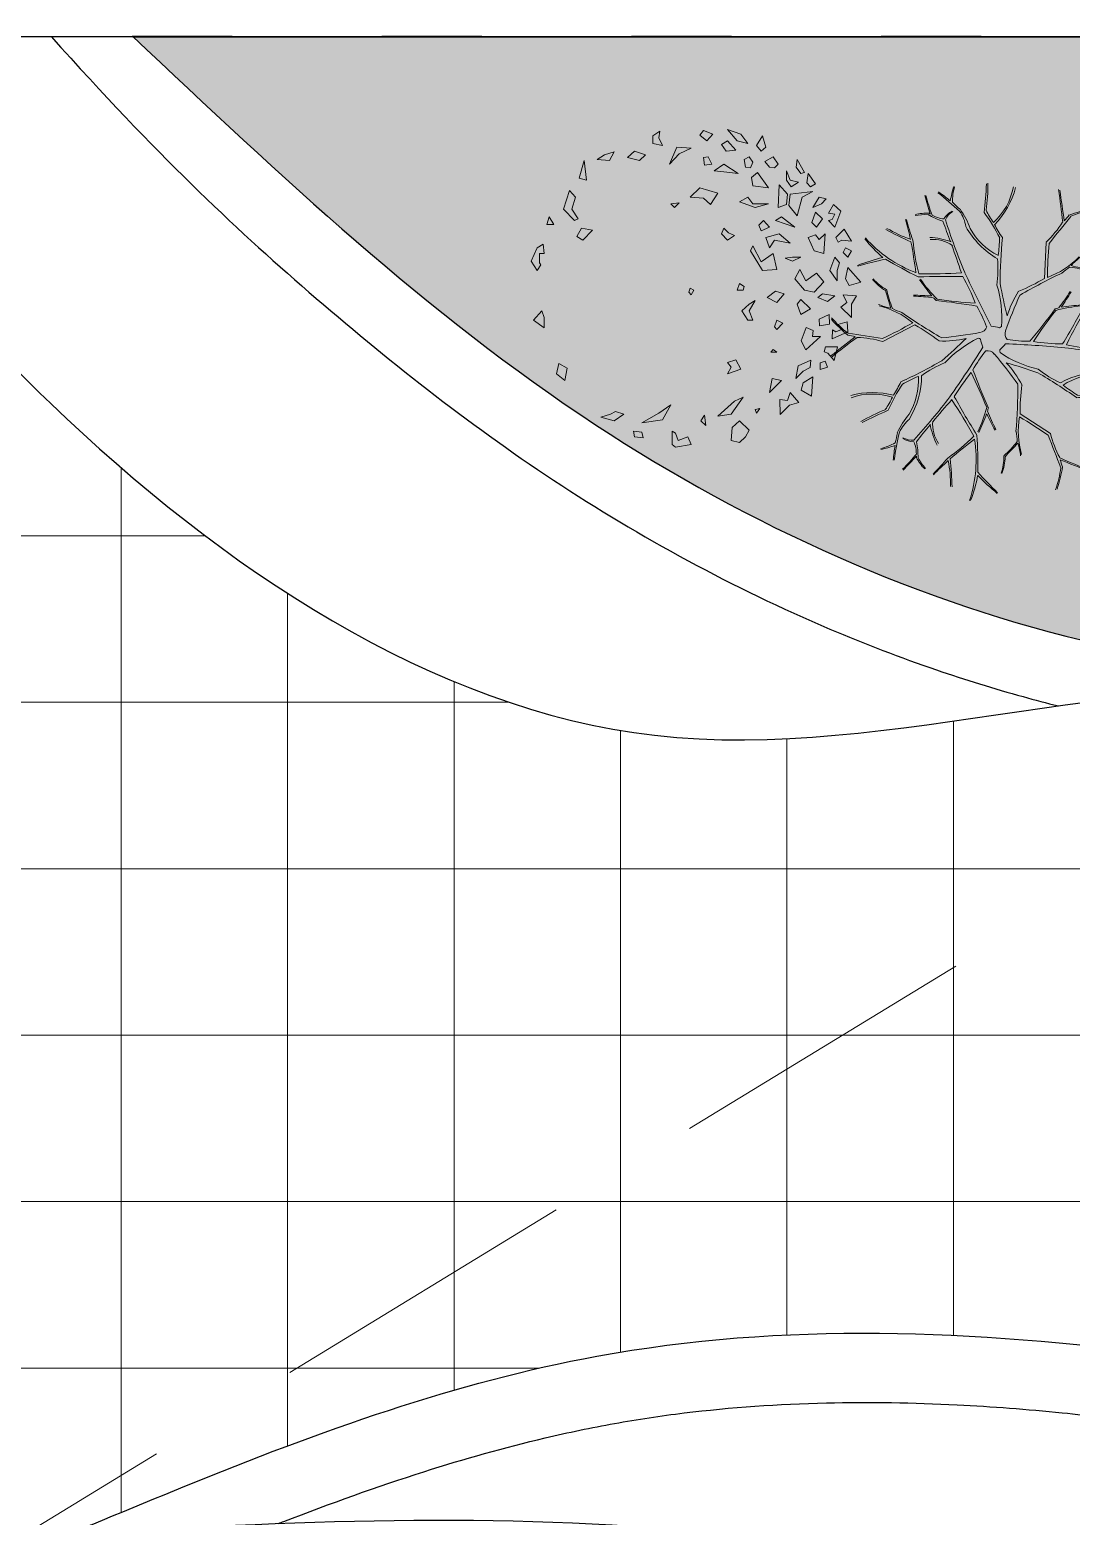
# Model space of a CAD drawing. Header units: inches. Extents: x -12 to 20935469, y -1604 to 24729220.
# Drawn here: x 20825692.8 to 20825767.9, y 24649864.7 to 24649971.9 of the extents above; entities that cross this region are included whole.
import ezdxf

# ---------------------------------------------------------------- set-up
doc = ezdxf.new("R2010")
doc.units = ezdxf.units.IN
doc.header["$LTSCALE"] = 0.03
doc.header["$MEASUREMENT"] = 0
doc.linetypes.add('ACAD_ISO03W100', pattern=[30, 12, -18])
doc.linetypes.add('DASHED2', pattern=[0.375, 0.25, -0.125])
for name, color, linetype, lineweight in [('dimension', 250, 'Continuous', 0), ('Dot', 253, 'Continuous', 0), ('green_.25', 82, 'Continuous', 0), ('hatch-1', 253, 'Continuous', 5), ('ILLUSTR-TREE', 74, 'Continuous', 0)]:
    doc.layers.add(name, color=color, linetype=linetype, lineweight=lineweight)

# ---------------------------------------------------------------- blocks, each defined once
blk = doc.blocks.new('GRN1')
at = {"layer": 'ILLUSTR-TREE', "true_color": 0x30441d}
h = blk.add_hatch(color=89, dxfattribs=at)
h.paths.add_polyline_path([(0.2571, -0.0526), (0.2603, -0.0695), (0.2735, -0.0695), (0.2817, -0.0569), (0.2702, -0.059)])
h.paths.add_polyline_path([(0.2406, -0.0821), (0.2308, -0.0927), (0.2357, -0.1137), (0.2472, -0.1011)])
h.paths.add_polyline_path([(0.1897, 0.2148), (0.1848, 0.2064), (0.1914, 0.2), (0.2078, 0.2021)])
h.paths.add_polyline_path([(0.193, 0.1853), (0.1848, 0.1727), (0.1963, 0.1642), (0.2127, 0.1642), (0.1963, 0.1706)])
h.paths.add_polyline_path([(0.1864, 0.1053), (0.2012, 0.1032), (0.2094, 0.1137), (0.1831, 0.1327)])
h.paths.add_polyline_path([(0.2603, 0.0969), (0.2653, 0.0779), (0.285, 0.0611), (0.2768, 0.0842)])
h.paths.add_polyline_path([(0.2078, 0.08), (0.2242, 0.0547), (0.2127, 0.0379), (0.2111, 0.0547)])
h.paths.add_polyline_path([(0.2521, -0.0021), (0.2538, -0.0274), (0.2242, -0.04), (0.2423, -0.0232)])
h.paths.add_polyline_path([(0.2653, 0.0253), (0.2751, 0.0126), (0.2833, 0.019), (0.2768, 0.0358)])
h.paths.add_polyline_path([(0.2373, 0.0274), (0.2357, 0.019), (0.2226, 0.0211), (0.2242, 0.0337)])
h.paths.add_polyline_path([(0.2488, 0.0758), (0.2472, 0.059), (0.2587, 0.0505), (0.2653, 0.0611)])
h.paths.add_polyline_path([(0.2094, 0.1958), (0.2078, 0.1895), (0.2193, 0.1811), (0.2324, 0.1832)])
h.paths.add_polyline_path([(0.2291, 0.1263), (0.2193, 0.1348), (0.2176, 0.1432), (0.2242, 0.1495), (0.2373, 0.1411)])
h.paths.add_polyline_path([(0.2373, 0.099), (0.2275, 0.1053), (0.2176, 0.1011), (0.2193, 0.0927), (0.2324, 0.0905)])
h.paths.add_polyline_path([(0.2538, 0.1284), (0.2472, 0.12), (0.2571, 0.1116), (0.2735, 0.1221)])
h.paths.add_polyline_path([(0.1963, -0.1853), (0.1996, -0.1979), (0.2308, -0.1895)])
h.paths.add_polyline_path([(0.2456, -0.1369), (0.2308, -0.1453), (0.2324, -0.1663), (0.2406, -0.1537)])
h.paths.add_polyline_path([(0.0402, 0.1474), (0.0386, 0.1221), (0.0731, 0.1011), (0.0813, 0.1053), (0.0534, 0.12), (0.0682, 0.1411)])
h.paths.add_polyline_path([(0.0731, 0.278), (0.0616, 0.2716), (0.0698, 0.2632), (0.078, 0.2674)])
h.paths.add_polyline_path([(-0.2275, -0.0884), (-0.2226, -0.0526), (-0.1963, -0.0379), (-0.2111, -0.059)])
h.paths.add_polyline_path([(0.0205, 0.2527), (0.0386, 0.24), (0.0616, 0.2485), (0.0517, 0.2569), (0.0386, 0.2527)])
h.paths.add_polyline_path([(-0.2406, 0.099), (-0.2242, 0.0821), (-0.2357, 0.0695), (-0.2587, 0.0674), (-0.262, 0.0821), (-0.2521, 0.0927)])
h.paths.add_polyline_path([(-0.2324, 0.0232), (-0.2242, 0.0147), (-0.2143, 0.0211)])
h.paths.add_polyline_path([(-0.1307, 0.2358), (-0.1344, 0.2232), (-0.1226, 0.2231), (-0.1198, 0.2319)])
h.paths.add_polyline_path([(-0.1039, 0.2299), (-0.106, 0.2367), (-0.1191, 0.2474), (-0.0951, 0.2536), (-0.0951, 0.2327)])
h.paths.add_polyline_path([(-0.0555, 0.2396), (-0.0585, 0.2217), (-0.0467, 0.2215), (-0.0384, 0.2388)])
h.paths.add_polyline_path([(-0.0771, 0.224), (-0.1, 0.1981), (-0.0846, 0.1897), (-0.0609, 0.1985), (-0.0663, 0.2109), (-0.0766, 0.2096)])
h.paths.add_polyline_path([(-0.216, 0.0442), (-0.2127, 0.0674), (-0.1831, 0.0884), (-0.1897, 0.0737)])
h.paths.add_polyline_path([(-0.1421, 0.0611), (-0.1339, 0.0842), (-0.1174, 0.0758), (-0.1224, 0.0611), (-0.1306, 0.0674)])
h.paths.add_polyline_path([(-0.1812, 0.2081), (-0.1707, 0.1899), (-0.1581, 0.1935), (-0.1472, 0.2104)])
h.paths.add_polyline_path([(-0.2132, 0.1534), (-0.187, 0.1527), (-0.1886, 0.166), (-0.1749, 0.1708), (-0.1924, 0.186), (-0.1969, 0.1696)])
h.paths.add_polyline_path([(-0.15, 0.1808), (-0.1283, 0.1846), (-0.118, 0.2068), (-0.1309, 0.2058), (-0.1372, 0.1936)])
h.paths.add_polyline_path([(-0.1536, 0.1558), (-0.1749, 0.1348), (-0.1503, 0.139)])
h.paths.add_polyline_path([(-0.1043, 0.1474), (-0.1043, 0.1369), (-0.0994, 0.1411)])
h.paths.add_polyline_path([(-0.2028, 0.1179), (-0.2111, 0.1116), (-0.2045, 0.1095)])
h.paths.add_polyline_path([(-0.0205, 0.099), (-0.032, 0.0863), (-0.0485, 0.0969), (-0.0485, 0.1053), (-0.032, 0.099), (-0.014, 0.1095)])
h.paths.add_polyline_path([(0.0189, 0.2295), (0.0008, 0.2127), (0.0041, 0.1958), (0.0238, 0.179), (0.0402, 0.1874), (0.0205, 0.1979), (0.0337, 0.2169)])
h.paths.add_polyline_path([(-0.0287, 0.2064), (-0.0386, 0.1895), (-0.0205, 0.1832), (-0.0123, 0.1895)])
h.paths.add_polyline_path([(-0.0534, 0.1579), (-0.0649, 0.1474), (-0.06, 0.1432), (-0.0485, 0.1474)])
h.paths.add_polyline_path([(0.0178, 0.294), (0.0123, 0.2737), (0.0238, 0.2674), (0.0435, 0.2716)])
h.paths.add_polyline_path([(-0.0435, 0.278), (-0.0255, 0.259), (-0.0172, 0.2695), (-0.0041, 0.2632), (-0.0057, 0.2864), (-0.0205, 0.278)])
h.paths.add_polyline_path([(-0.0808, 0.244), (-0.0685, 0.2712), (-0.0515, 0.2704), (-0.056, 0.254), (-0.0646, 0.2603), (-0.0686, 0.2503), (-0.0653, 0.2447)])
h.paths.add_polyline_path([(0.0041, 0.0021), (-0.0041, -0.0021), (0.0008, -0.0063), (0.0074, -0.0042)])
h.paths.add_polyline_path([(0.0041, 0.0884), (0.0107, 0.0905), (0.0156, 0.0821), (0.0041, 0.0779)])
h.paths.add_polyline_path([(-0.0025, 0.16), (-0.0172, 0.1474), (-0.009, 0.1306), (0.0025, 0.1453)])
h.paths.add_polyline_path([(-0.0057, 0.2485), (-0.0156, 0.2358), (-0.009, 0.219), (-0.0025, 0.2274)])
h.paths.add_polyline_path([(0.0616, 0.1895), (0.055, 0.1748), (0.06, 0.1621), (0.0616, 0.1748)])
h.paths.add_polyline_path([(0.1634, 0.2337), (0.1552, 0.2253), (0.1486, 0.2106), (0.1667, 0.2211)])
h.paths.add_polyline_path([(0.1552, 0.1327), (0.1486, 0.1095), (0.1585, 0.0821), (0.1667, 0.0969), (0.1552, 0.1053)])
h.paths.add_polyline_path([(0.0994, 0.0737), (0.0912, 0.0611), (0.1027, 0.0505), (0.1125, 0.0547), (0.1043, 0.0632)])
h.paths.add_polyline_path([(0.1569, -0.0232), (0.1486, -0.0316), (0.1552, -0.0379)])
h.paths.add_polyline_path([(0.1536, 0.0316), (0.1651, 0.019), (0.1667, -0.0042), (0.1831, 0.0126), (0.1733, 0.0442)])
h.paths.add_polyline_path([(0.1027, 0.2316), (0.0682, 0.2295), (0.0731, 0.2127), (0.0961, 0.2021), (0.101, 0.2148), (0.0928, 0.2211)])
h.paths.add_polyline_path([(0.1289, 0.2274), (0.1142, 0.2169), (0.1224, 0.2085), (0.1404, 0.2148)])
h.paths.add_polyline_path([(0.0862, 0.1706), (0.0912, 0.1432), (0.078, 0.1348), (0.0961, 0.1284), (0.1027, 0.1516)])
h.paths.add_polyline_path([(0.1339, 0.1832), (0.1667, 0.1916), (0.1766, 0.2106), (0.1716, 0.1706), (0.1519, 0.1685)])
h.paths.add_polyline_path([(0.1257, 0.1453), (0.1142, 0.179), (0.1322, 0.1558)])
h.paths.add_polyline_path([(0.1536, 0.1642), (0.1486, 0.1495), (0.1881, 0.1516), (0.1716, 0.1663)])
h.paths.add_polyline_path([(0.1142, 0.1348), (0.1076, 0.12), (0.1174, 0.1158), (0.1257, 0.1242)])
h.paths.add_polyline_path([(0.0879, 0.2548), (0.0912, 0.2611), (0.0895, 0.278), (0.1109, 0.2653), (0.0961, 0.2506)])
h.paths.add_polyline_path([(0.1142, 0.2485), (0.1421, 0.259), (0.1536, 0.2464), (0.1388, 0.2379), (0.1371, 0.2485), (0.1273, 0.2443), (0.1257, 0.2379)])
h.paths.add_polyline_path([(-0.2521, -0.0084), (-0.2653, -0.0021), (-0.2702, -0.0295), (-0.2653, -0.0358), (-0.2423, -0.0358), (-0.2456, -0.0295), (-0.2587, -0.0253)])
h.paths.add_polyline_path([(-0.2538, -0.0863), (-0.2439, -0.0884), (-0.2423, -0.1032), (-0.2521, -0.1011)])
h.paths.add_polyline_path([(0.055, -0.2822), (0.0386, -0.2716), (0.0485, -0.2653), (0.0517, -0.2674), (0.0682, -0.2674), (0.0682, -0.259), (0.0846, -0.2611), (0.078, -0.2716)])
h.paths.add_polyline_path([(-0.1322, -0.219), (-0.1536, -0.2232), (-0.1421, -0.2379), (-0.124, -0.2337)])
h.paths.add_polyline_path([(-0.2176, -0.16), (-0.2242, -0.1369), (-0.2127, -0.12), (-0.2078, -0.1348), (-0.2127, -0.1432)])
h.paths.add_polyline_path([(-0.0485, -0.278), (-0.0616, -0.259), (-0.0435, -0.259), (-0.032, -0.2632)])
h.paths.add_polyline_path([(0.1289, -0.2), (0.1257, -0.2064), (0.1454, -0.2253), (0.1782, -0.2148), (0.1667, -0.2043), (0.1454, -0.2106)])
h.paths.add_polyline_path([(0.1191, -0.2548), (0.1322, -0.2506), (0.1191, -0.2422)])
h.paths.add_polyline_path([(0.1092, -0.1748), (0.0912, -0.1916), (0.0977, -0.2021), (0.1125, -0.1937)])
at = {"layer": 'ILLUSTR-TREE', "color": 89, "true_color": 0x30441d}
for p, q in [((-0.0057, 0.2864), (-0.0205, 0.278)), ((-0.0041, 0.2632), (-0.0057, 0.2864)), ((0.0178, 0.294), (0.0123, 0.2737)), ((0.0435, 0.2716), (0.0178, 0.294)), ((-0.0808, 0.244), (-0.0685, 0.2712)), ((-0.0646, 0.2603), (-0.0686, 0.2503)), ((-0.0685, 0.2712), (-0.0515, 0.2704)), ((-0.056, 0.254), (-0.0646, 0.2603)), ((-0.0515, 0.2704), (-0.056, 0.254)), ((-0.0205, 0.278), (-0.0435, 0.278)), ((-0.0435, 0.278), (-0.0255, 0.259)), ((-0.0255, 0.259), (-0.0172, 0.2695)), ((-0.0172, 0.2695), (-0.0041, 0.2632)), ((0.0123, 0.2737), (0.0238, 0.2674)), ((0.0238, 0.2674), (0.0435, 0.2716)), ((0.0731, 0.278), (0.0616, 0.2716)), ((0.0616, 0.2716), (0.0698, 0.2632)), ((0.0698, 0.2632), (0.078, 0.2674)), ((0.078, 0.2674), (0.0731, 0.278)), ((0.0879, 0.2548), (0.0912, 0.2611)), ((0.0895, 0.278), (0.1109, 0.2653)), ((0.0912, 0.2611), (0.0895, 0.278)), ((0.1109, 0.2653), (0.0961, 0.2506)), ((-0.1307, 0.2358), (-0.1344, 0.2232)), ((-0.1198, 0.2319), (-0.1307, 0.2358)), ((-0.1191, 0.2474), (-0.0951, 0.2536)), ((-0.106, 0.2367), (-0.1191, 0.2474)), ((-0.1039, 0.2299), (-0.106, 0.2367)), ((-0.0951, 0.2536), (-0.0951, 0.2327)), ((-0.0653, 0.2447), (-0.0808, 0.244)), ((-0.0686, 0.2503), (-0.0653, 0.2447)), ((-0.0555, 0.2396), (-0.0585, 0.2217)), ((-0.0384, 0.2388), (-0.0555, 0.2396)), ((-0.0467, 0.2215), (-0.0384, 0.2388)), ((-0.0057, 0.2485), (-0.0156, 0.2358)), ((-0.0156, 0.2358), (-0.009, 0.219)), ((-0.0025, 0.2274), (-0.0057, 0.2485)), ((0.0386, 0.2527), (0.0205, 0.2527)), ((0.0205, 0.2527), (0.0386, 0.24)), ((0.0517, 0.2569), (0.0386, 0.2527)), ((0.0386, 0.24), (0.0616, 0.2485)), ((0.0616, 0.2485), (0.0517, 0.2569)), ((0.0961, 0.2506), (0.0879, 0.2548)), ((0.1142, 0.2485), (0.1421, 0.259)), ((0.1257, 0.2379), (0.1142, 0.2485)), ((0.1273, 0.2443), (0.1257, 0.2379)), ((0.1371, 0.2485), (0.1273, 0.2443)), ((0.1388, 0.2379), (0.1371, 0.2485)), ((0.1536, 0.2464), (0.1388, 0.2379)), ((0.1421, 0.259), (0.1536, 0.2464)), ((-0.1472, 0.2104), (-0.1812, 0.2081)), ((-0.1812, 0.2081), (-0.1707, 0.1899)), ((-0.1581, 0.1935), (-0.1472, 0.2104)), ((-0.1344, 0.2232), (-0.1226, 0.2231)), ((-0.1226, 0.2231), (-0.1198, 0.2319)), ((-0.0951, 0.2327), (-0.1039, 0.2299)), ((-0.0771, 0.224), (-0.1, 0.1981)), ((-0.0766, 0.2096), (-0.0771, 0.224)), ((-0.0663, 0.2109), (-0.0766, 0.2096)), ((-0.0609, 0.1985), (-0.0663, 0.2109)), ((-0.0585, 0.2217), (-0.0467, 0.2215)), ((-0.009, 0.219), (-0.0025, 0.2274)), ((0.0189, 0.2295), (0.0008, 0.2127)), ((0.0008, 0.2127), (0.0041, 0.1958)), ((0.0337, 0.2169), (0.0189, 0.2295)), ((0.0205, 0.1979), (0.0337, 0.2169)), ((0.1027, 0.2316), (0.0682, 0.2295)), ((0.0682, 0.2295), (0.0731, 0.2127)), ((0.0731, 0.2127), (0.0961, 0.2021)), ((0.0928, 0.2211), (0.1027, 0.2316)), ((0.101, 0.2148), (0.0928, 0.2211)), ((0.0961, 0.2021), (0.101, 0.2148)), ((0.1289, 0.2274), (0.1142, 0.2169)), ((0.1142, 0.2169), (0.1224, 0.2085)), ((0.1224, 0.2085), (0.1404, 0.2148)), ((0.1404, 0.2148), (0.1289, 0.2274)), ((0.1552, 0.2253), (0.1486, 0.2106)), ((0.1486, 0.2106), (0.1667, 0.2211)), ((0.1634, 0.2337), (0.1552, 0.2253)), ((0.1667, 0.2211), (0.1634, 0.2337)), ((0.1667, 0.1916), (0.1766, 0.2106)), ((0.1766, 0.2106), (0.1716, 0.1706)), ((0.1897, 0.2148), (0.1848, 0.2064)), ((0.2078, 0.2021), (0.1897, 0.2148)), ((-0.1924, 0.186), (-0.1969, 0.1696)), ((-0.1749, 0.1708), (-0.1924, 0.186)), ((-0.1707, 0.1899), (-0.1581, 0.1935)), ((-0.1372, 0.1936), (-0.15, 0.1808)), ((-0.15, 0.1808), (-0.1283, 0.1846)), ((-0.1309, 0.2058), (-0.1372, 0.1936)), ((-0.118, 0.2068), (-0.1309, 0.2058)), ((-0.1283, 0.1846), (-0.118, 0.2068)), ((-0.1, 0.1981), (-0.0846, 0.1897)), ((-0.0846, 0.1897), (-0.0609, 0.1985)), ((-0.0287, 0.2064), (-0.0386, 0.1895)), ((-0.0386, 0.1895), (-0.0205, 0.1832)), ((-0.0123, 0.1895), (-0.0287, 0.2064)), ((-0.0205, 0.1832), (-0.0123, 0.1895)), ((0.0041, 0.1958), (0.0238, 0.179)), ((0.0402, 0.1874), (0.0205, 0.1979)), ((0.0238, 0.179), (0.0402, 0.1874)), ((0.0616, 0.1895), (0.055, 0.1748)), ((0.0616, 0.1748), (0.0616, 0.1895)), ((0.1339, 0.1832), (0.1667, 0.1916)), ((0.1519, 0.1685), (0.1339, 0.1832)), ((0.1848, 0.2064), (0.1914, 0.2)), ((0.193, 0.1853), (0.1848, 0.1727)), ((0.1914, 0.2), (0.2078, 0.2021)), ((0.1963, 0.1706), (0.193, 0.1853)), ((0.2094, 0.1958), (0.2078, 0.1895)), ((0.2078, 0.1895), (0.2193, 0.1811)), ((0.2324, 0.1832), (0.2094, 0.1958)), ((0.2193, 0.1811), (0.2324, 0.1832)), ((-0.1969, 0.1696), (-0.2132, 0.1534)), ((-0.1886, 0.166), (-0.1749, 0.1708)), ((-0.187, 0.1527), (-0.1886, 0.166)), ((-0.0534, 0.1579), (-0.0649, 0.1474)), ((-0.0485, 0.1474), (-0.0534, 0.1579)), ((-0.0025, 0.16), (-0.0172, 0.1474)), ((0.0025, 0.1453), (-0.0025, 0.16)), ((0.055, 0.1748), (0.06, 0.1621)), ((0.06, 0.1621), (0.0616, 0.1748)), ((0.1027, 0.1516), (0.0862, 0.1706)), ((0.0862, 0.1706), (0.0912, 0.1432)), ((0.1142, 0.179), (0.1322, 0.1558)), ((0.1257, 0.1453), (0.1142, 0.179)), ((0.1536, 0.1642), (0.1486, 0.1495)), ((0.1716, 0.1706), (0.1519, 0.1685)), ((0.1716, 0.1663), (0.1536, 0.1642)), ((0.1881, 0.1516), (0.1716, 0.1663)), ((0.1848, 0.1727), (0.1963, 0.1642)), ((0.2127, 0.1642), (0.1963, 0.1706)), ((0.1963, 0.1642), (0.2127, 0.1642)), ((-0.2132, 0.1534), (-0.187, 0.1527)), ((-0.1536, 0.1558), (-0.1749, 0.1348)), ((-0.1749, 0.1348), (-0.1503, 0.139)), ((-0.1503, 0.139), (-0.1536, 0.1558)), ((-0.0994, 0.1411), (-0.1043, 0.1474)), ((-0.1043, 0.1474), (-0.1043, 0.1369)), ((-0.1043, 0.1369), (-0.0994, 0.1411)), ((-0.0649, 0.1474), (-0.06, 0.1432)), ((-0.06, 0.1432), (-0.0485, 0.1474)), ((-0.0172, 0.1474), (-0.009, 0.1306)), ((-0.009, 0.1306), (0.0025, 0.1453)), ((0.0402, 0.1474), (0.0386, 0.1221)), ((0.0682, 0.1411), (0.0402, 0.1474)), ((0.0534, 0.12), (0.0682, 0.1411)), ((0.0912, 0.1432), (0.078, 0.1348)), ((0.078, 0.1348), (0.0961, 0.1284)), ((0.0961, 0.1284), (0.1027, 0.1516)), ((0.1142, 0.1348), (0.1076, 0.12)), ((0.1257, 0.1242), (0.1142, 0.1348)), ((0.1322, 0.1558), (0.1257, 0.1453)), ((0.1486, 0.1495), (0.1881, 0.1516)), ((0.1552, 0.1327), (0.1486, 0.1095)), ((0.1552, 0.1053), (0.1552, 0.1327)), ((0.2094, 0.1137), (0.1831, 0.1327)), ((0.1831, 0.1327), (0.1864, 0.1053)), ((0.2176, 0.1432), (0.2242, 0.1495)), ((0.2193, 0.1348), (0.2176, 0.1432)), ((0.2291, 0.1263), (0.2193, 0.1348)), ((0.2242, 0.1495), (0.2373, 0.1411)), ((0.2373, 0.1411), (0.2291, 0.1263)), ((-0.2028, 0.1179), (-0.2111, 0.1116)), ((-0.2111, 0.1116), (-0.2045, 0.1095)), ((-0.2045, 0.1095), (-0.2028, 0.1179)), ((-0.0485, 0.1053), (-0.032, 0.099)), ((-0.0485, 0.0969), (-0.0485, 0.1053)), ((-0.032, 0.099), (-0.014, 0.1095)), ((-0.014, 0.1095), (-0.0205, 0.099)), ((0.0386, 0.1221), (0.0731, 0.1011)), ((0.0813, 0.1053), (0.0534, 0.12)), ((0.0731, 0.1011), (0.0813, 0.1053)), ((0.1076, 0.12), (0.1174, 0.1158)), ((0.1174, 0.1158), (0.1257, 0.1242)), ((0.1486, 0.1095), (0.1585, 0.0821)), ((0.1667, 0.0969), (0.1552, 0.1053)), ((0.1864, 0.1053), (0.2012, 0.1032)), ((0.2012, 0.1032), (0.2094, 0.1137)), ((0.2275, 0.1053), (0.2176, 0.1011)), ((0.2373, 0.099), (0.2275, 0.1053)), ((0.2538, 0.1284), (0.2472, 0.12)), ((0.2472, 0.12), (0.2571, 0.1116)), ((0.2735, 0.1221), (0.2538, 0.1284)), ((0.2571, 0.1116), (0.2735, 0.1221)), ((-0.262, 0.0821), (-0.2521, 0.0927)), ((-0.2587, 0.0674), (-0.262, 0.0821)), ((-0.2521, 0.0927), (-0.2406, 0.099)), ((-0.2406, 0.099), (-0.2242, 0.0821)), ((-0.2242, 0.0821), (-0.2357, 0.0695)), ((-0.2127, 0.0674), (-0.1831, 0.0884)), ((-0.1831, 0.0884), (-0.1897, 0.0737)), ((-0.1421, 0.0611), (-0.1339, 0.0842)), ((-0.1339, 0.0842), (-0.1174, 0.0758)), ((-0.032, 0.0863), (-0.0485, 0.0969)), ((-0.0205, 0.099), (-0.032, 0.0863)), ((0.0041, 0.0884), (0.0107, 0.0905)), ((0.0041, 0.0779), (0.0041, 0.0884)), ((0.0156, 0.0821), (0.0041, 0.0779)), ((0.0107, 0.0905), (0.0156, 0.0821)), ((0.1585, 0.0821), (0.1667, 0.0969)), ((0.2111, 0.0547), (0.2078, 0.08)), ((0.2078, 0.08), (0.2242, 0.0547)), ((0.2176, 0.1011), (0.2193, 0.0927)), ((0.2193, 0.0927), (0.2324, 0.0905)), ((0.2324, 0.0905), (0.2373, 0.099)), ((0.2768, 0.0842), (0.2603, 0.0969)), ((0.2603, 0.0969), (0.2653, 0.0779)), ((0.285, 0.0611), (0.2768, 0.0842)), ((-0.2357, 0.0695), (-0.2587, 0.0674)), ((-0.1897, 0.0737), (-0.216, 0.0442)), ((-0.216, 0.0442), (-0.2127, 0.0674)), ((-0.1306, 0.0674), (-0.1421, 0.0611)), ((-0.1224, 0.0611), (-0.1306, 0.0674)), ((-0.1174, 0.0758), (-0.1224, 0.0611)), ((0.0994, 0.0737), (0.0912, 0.0611)), ((0.0912, 0.0611), (0.1027, 0.0505)), ((0.1043, 0.0632), (0.0994, 0.0737)), ((0.1027, 0.0505), (0.1125, 0.0547)), ((0.1125, 0.0547), (0.1043, 0.0632)), ((0.2127, 0.0379), (0.2111, 0.0547)), ((0.2242, 0.0547), (0.2127, 0.0379)), ((0.2488, 0.0758), (0.2472, 0.059)), ((0.2472, 0.059), (0.2587, 0.0505)), ((0.2653, 0.0611), (0.2488, 0.0758)), ((0.2587, 0.0505), (0.2653, 0.0611)), ((0.2653, 0.0779), (0.285, 0.0611)), ((0.1733, 0.0442), (0.1536, 0.0316)), ((0.1536, 0.0316), (0.1651, 0.019)), ((0.1831, 0.0126), (0.1733, 0.0442)), ((0.2226, 0.0211), (0.2242, 0.0337)), ((0.2242, 0.0337), (0.2373, 0.0274)), ((0.2373, 0.0274), (0.2357, 0.019)), ((0.2768, 0.0358), (0.2653, 0.0253)), ((0.2833, 0.019), (0.2768, 0.0358)), ((-0.2143, 0.0211), (-0.2324, 0.0232)), ((-0.2324, 0.0232), (-0.2242, 0.0147)), ((-0.2242, 0.0147), (-0.2143, 0.0211)), ((0.0041, 0.0021), (-0.0041, -0.0021)), ((0.0074, -0.0042), (0.0041, 0.0021)), ((0.1651, 0.019), (0.1667, -0.0042)), ((0.1667, -0.0042), (0.1831, 0.0126)), ((0.2357, 0.019), (0.2226, 0.0211)), ((0.2653, 0.0253), (0.2751, 0.0126)), ((0.2751, 0.0126), (0.2833, 0.019)), ((-0.2653, -0.0021), (-0.2702, -0.0295)), ((-0.2521, -0.0084), (-0.2653, -0.0021)), ((-0.2587, -0.0253), (-0.2521, -0.0084)), ((-0.2456, -0.0295), (-0.2587, -0.0253)), ((-0.0041, -0.0021), (0.0008, -0.0063)), ((0.0008, -0.0063), (0.0074, -0.0042)), ((0.1569, -0.0232), (0.1486, -0.0316)), ((0.1552, -0.0379), (0.1569, -0.0232)), ((0.2242, -0.04), (0.2423, -0.0232)), ((0.2423, -0.0232), (0.2521, -0.0021)), ((0.2521, -0.0021), (0.2538, -0.0274)), ((-0.2702, -0.0295), (-0.2653, -0.0358)), ((-0.2653, -0.0358), (-0.2423, -0.0358)), ((-0.2423, -0.0358), (-0.2456, -0.0295)), ((-0.2226, -0.0526), (-0.1963, -0.0379)), ((-0.1963, -0.0379), (-0.2111, -0.059)), ((0.1486, -0.0316), (0.1552, -0.0379)), ((0.2538, -0.0274), (0.2242, -0.04)), ((-0.2275, -0.0884), (-0.2226, -0.0526)), ((-0.2111, -0.059), (-0.2275, -0.0884)), ((0.2702, -0.059), (0.2571, -0.0526)), ((0.2571, -0.0526), (0.2603, -0.0695)), ((0.2603, -0.0695), (0.2735, -0.0695)), ((0.2817, -0.0569), (0.2702, -0.059)), ((0.2735, -0.0695), (0.2817, -0.0569)), ((-0.2521, -0.1011), (-0.2538, -0.0863)), ((-0.2538, -0.0863), (-0.2439, -0.0884)), ((-0.2423, -0.1032), (-0.2521, -0.1011)), ((-0.2439, -0.0884), (-0.2423, -0.1032)), ((0.2406, -0.0821), (0.2308, -0.0927)), ((0.2308, -0.0927), (0.2357, -0.1137)), ((0.2357, -0.1137), (0.2472, -0.1011)), ((0.2472, -0.1011), (0.2406, -0.0821)), ((-0.2242, -0.1369), (-0.2127, -0.12)), ((-0.2127, -0.12), (-0.2078, -0.1348)), ((-0.2176, -0.16), (-0.2242, -0.1369)), ((-0.2127, -0.1432), (-0.2176, -0.16)), ((-0.2078, -0.1348), (-0.2127, -0.1432)), ((0.2456, -0.1369), (0.2308, -0.1453)), ((0.2308, -0.1453), (0.2324, -0.1663)), ((0.2324, -0.1663), (0.2406, -0.1537)), ((0.2406, -0.1537), (0.2456, -0.1369)), ((0.1092, -0.1748), (0.0912, -0.1916)), ((0.1125, -0.1937), (0.1092, -0.1748)), ((0.0912, -0.1916), (0.0977, -0.2021)), ((0.0977, -0.2021), (0.1125, -0.1937)), ((0.1289, -0.2), (0.1257, -0.2064)), ((0.1257, -0.2064), (0.1454, -0.2253)), ((0.1454, -0.2106), (0.1289, -0.2)), ((0.1667, -0.2043), (0.1454, -0.2106)), ((0.1782, -0.2148), (0.1667, -0.2043)), ((0.2308, -0.1895), (0.1963, -0.1853)), ((0.1963, -0.1853), (0.1996, -0.1979)), ((0.1996, -0.1979), (0.2308, -0.1895)), ((-0.1322, -0.219), (-0.1536, -0.2232)), ((-0.1536, -0.2232), (-0.1421, -0.2379)), ((-0.1421, -0.2379), (-0.124, -0.2337)), ((-0.124, -0.2337), (-0.1322, -0.219)), ((0.1454, -0.2253), (0.1782, -0.2148)), ((-0.0616, -0.259), (-0.0435, -0.259)), ((-0.0485, -0.278), (-0.0616, -0.259)), ((-0.0435, -0.259), (-0.032, -0.2632)), ((0.0682, -0.259), (0.0846, -0.2611)), ((0.0682, -0.2674), (0.0682, -0.259)), ((0.1191, -0.2422), (0.1191, -0.2548)), ((0.1322, -0.2506), (0.1191, -0.2422)), ((0.1191, -0.2548), (0.1322, -0.2506)), ((-0.032, -0.2632), (-0.0485, -0.278)), ((0.0386, -0.2716), (0.0485, -0.2653)), ((0.055, -0.2822), (0.0386, -0.2716)), ((0.0485, -0.2653), (0.0517, -0.2674)), ((0.0517, -0.2674), (0.0682, -0.2674)), ((0.078, -0.2716), (0.055, -0.2822)), ((0.0846, -0.2611), (0.078, -0.2716))]:
    blk.add_line(p, q, dxfattribs=at)
blk = doc.blocks.new('T13')
for p, q in [((0.428, 0.593), (0.428, 0.593)), ((-0.438, 0.382), (-0.704, 0.395)), ((0.564, 0.201), (0.708, 0.425)), ((-0.709, 0.069), (-0.709, 0.068)), ((0.313, -0.654), (0.314, -0.654))]:
    blk.add_line(p, q)
blk.add_lwpolyline([(0.427, -1.05, -0.126142), (0.426, -0.734, 0.03539), (0.327, -0.681, 0.025442), (0.171, -0.378, 0.018467), (0.006, -0.197, -0.070709), (0.025, -0.398, 0.036684), (-0.094, -0.576), (0.029, -0.813, 0.055374), (-0.001, -1.003, 0.015419), (0.146, -1.196, 0.015419)], format="xyb")
for centre, radius, start, end in [((0.544, 1.271), 0.997, 188.7058, 199.8279), ((0.487, 1.309), 0.939, 191.4363, 219.4054), ((2.092, 2.555), 2.776, 211.5979, 215.8713), ((0.608, 1.597), 0.999, 209.5693, 220.5893), ((-2.445, 1.733), 2.609, 344.4829, 347.6524), ((1.593, 0.768), 1.537, 164.7926, 170.4991), ((-1.853, 0.308), 2.214, 16.7515, 22.1702), ((-1.336, 0.436), 1.696, 21.0828, 24.7967), ((1.08, 0.32), 1.105, 133.2252, 138.9211), ((0.637, 0.8), 0.446, 134.2559, 149.009), ((-1.992, 1.559), 1.94, 341.6031, 346.0626), ((1.959, 0.54), 2.134, 165.0867, 169.3971), ((-0.172, 0.689), 0.417, 57.2831, 70.5415), ((-0.101, 0.801), 0.295, 55.7919, 76.1738), ((0.545, 1.325), 0.568, 210.069, 222.0712), ((0.275, 1.142), 0.231, 204.7952, 206.8355), ((-0.132, 0.758), 0.348, 54.0156, 54.654), ((0.255, 1.121), 0.203, 209.038, 235.4044), ((0.931, 1.199), 0.697, 194.0874, 200.3062), ((-1.136, 2.054), 1.969, 322.1847, 328.3706), ((-0.499, 1.607), 1.205, 321.3001, 330.841), ((-0.867, -0.717), 1.716, 73.986, 80.5441), ((-1.66, -3.154), 4.262, 72.5672, 75.4116), ((2.195, 2.326), 2.94, 208.7548, 214.1059), ((-4.885, 2.598), 5.014, 337.9162, 340.5525), ((1.254, 0.291), 1.533, 155.2685, 164.6643), ((-0.348, 0.394), 0.593, 40.7586, 56.4721), ((4.614, -0.037), 4.575, 167.6308, 172.856), ((-7.207, 2.044), 7.413, 350.2155, 351.4641), ((0.215, 0.819), 0.155, 87.3146, 119.155), ((0.229, 0.82), 0.148, 91.5584, 124.1588), ((-0.004, 0.92), 0.273, 339.3563, 5.467), ((-0.322, 0.9), 0.603, 349.9787, 5.4953), ((0.268, 1.342), 0.636, 285.7899, 314.5476), ((0.345, 1.206), 0.469, 281.9294, 319.6866), ((-0.115, 0.911), 0.434, 190.6007, 207.3466), ((-0.185, 0.898), 0.356, 190.4335, 211.331), ((-0.133, 0.647), 0.251, 24.7539, 64.6899), ((0.897, 0.817), 0.645, 179.3917, 209.4521), ((0.756, 0.787), 0.485, 179.0591, 213.5916), ((-0.7, 0.704), 1.129, 356.076, 7.2625), ((0.982, 0.806), 0.543, 174.9586, 186.2056), ((0.284, 0.99), 1.264, 192.0056, 199.7094), ((-0.29, 0.846), 0.664, 189.447, 203.9688), ((-7.954, 2.442), 7.652, 345.8988, 346.931), ((0.332, 0.449), 0.862, 162.2444, 171.9735), ((-2.88, -4.306), 5.64, 58.7399, 62.0811), ((1.461, 3.425), 3.207, 238.3111, 243.9484), ((-7.207, 2.044), 7.413, 348.3218, 349.9921), ((1.238, 0.699), 0.797, 177.7287, 185.8361), ((-2.696, 2.116), 3.934, 335.6554, 339.189), ((-16.294, 7.516), 18.574, 337.7977, 338.5026), ((-1.361, -0.003), 0.727, 46.8401, 51.2834), ((7.521, 10.863), 13.291, 230.7052, 231.8125), ((-1.049, 0.176), 0.646, 20.6684, 45.6115), ((-0.021, 1.104), 0.734, 218.4282, 225.7889), ((0.143, 1.028), 0.808, 214.5859, 219.8976), ((-1.14, -0.69), 1.494, 51.9536, 57.6458), ((-2.181, -2.425), 3.524, 56.2728, 58.4632), ((9.351, 1.792), 9.661, 186.7632, 187.6443), ((0.695, 0.725), 0.932, 184.3684, 196.1636), ((3.164, -1.329), 3.345, 144.4125, 150.2422), ((-1.673, 1.981), 2.498, 324.16, 327.1682), ((-0.466, -3.399), 3.934, 95.6554, 99.189), ((1.657, -17.875), 18.574, 97.7977, 98.5026), ((-1.324, -0.218), 0.871, 44.6875, 57.3652), ((3.652, 2.474), 4.572, 205.4372, 209.8163), ((3.15, 1.541), 3.531, 197.3863, 197.8324), ((-2.549, -2.784), 3.998, 49.8987, 54.2252), ((1.705, 2.857), 3.058, 231.4605, 236.7593), ((-1.625, 0.542), 1.672, 351.6597, 359.072), ((9.043, -0.28), 9.005, 174.8238, 177.6274), ((-0.503, 0.894), 0.926, 322.7918, 334.8087), ((0.487, 1.268), 0.871, 284.6875, 297.3652), ((5.661, -11.931), 13.291, 110.7052, 111.8125), ((0.692, 1.193), 0.727, 286.8401, 291.2834), ((0.73, -0.728), 1.264, 72.0056, 79.7094), ((0.892, -0.159), 0.664, 69.447, 83.9688), ((-0.449, 3.055), 2.651, 264.6412, 270.0914), ((-1.694, -0.357), 1.458, 22.0617, 30.4653), ((-0.595, 0.53), 0.852, 325.9263, 346.7063), ((3.383, -0.792), 3.319, 160.2028, 164.4346), ((2.884, -1.126), 2.651, 144.6412, 150.0914), ((-0.983, 0.266), 1.01, 350.8974, 0.4845), ((-1.199, -0.31), 0.469, 41.9294, 79.6866), ((-1.278, -0.445), 0.636, 45.7899, 74.5476), ((0.045, 0.794), 0.718, 237.2581, 253.4365), ((1.067, 3.242), 3.341, 245.5712, 250.4573), ((2.289, -2.532), 3.341, 125.5712, 130.4573), ((0.68, -0.423), 0.718, 117.2581, 133.4365), ((0.331, -4.387), 4.572, 85.4372, 89.8163), ((0.552, 1.659), 1.458, 262.0617, 270.4653), ((0.691, 0.834), 0.646, 260.6684, 285.6115), ((0.833, -0.625), 0.808, 94.5859, 99.8976), ((0.237, -0.499), 0.862, 42.2444, 51.9735), ((0.981, -0.521), 0.734, 98.4282, 105.7889), ((6.106, 5.68), 7.652, 225.8988, 226.931), ((-1.171, 0.442), 0.543, 294.9586, 306.2056), ((-0.241, -0.964), 1.129, 116.076, 127.2625), ((-1.206, 0.717), 0.797, 297.7287, 305.8361), ((-1.137, 0.362), 0.645, 299.3917, 329.4521), ((-1.041, 0.256), 0.485, 299.0591, 333.5916), ((-0.413, 3.399), 3.345, 264.4125, 270.2422), ((-0.861, -2.445), 2.498, 84.16, 87.1682), ((-0.504, -0.889), 0.926, 82.7918, 94.8087), ((-0.987, 3.32), 3.319, 280.2028, 284.4346), ((-0.143, -0.786), 0.852, 85.9263, 106.7063), ((0.186, -0.04), 0.272, 161.0905, 174.0917), ((-0.115, 0.03), 0.047, 22.2078, 46.2598), ((-0.027, 0.15), 0.0608, 247.4125, 313.0745), ((-0.114, -0.128), 0.272, 41.0905, 54.0917), ((0.098, 0.098), 0.047, 262.2078, 286.2598), ((0.156, -0.038), 0.0587, 126.0856, 194.4014), ((-0.014, 1.345), 1.494, 291.9536, 297.6458), ((-0.995, 3.114), 3.524, 296.2728, 298.4632), ((0.884, -0.275), 0.356, 70.4335, 91.331), ((0.861, -0.343), 0.434, 70.6007, 87.3466), ((-1.888, 3.027), 4.262, 312.5672, 315.4116), ((-0.173, 1.123), 1.716, 313.986, 320.5441), ((-1.124, -1.242), 1.205, 81.3001, 90.841), ((-1.192, -2.016), 1.969, 82.1847, 88.3706), ((-4.26, 7.966), 9.005, 294.8238, 297.6274), ((0.28, -0.99), 1.01, 110.8974, 120.4845), ((-0.092, -0.099), 0.0543, 2.868, 77.619), ((-3.323, -0.703), 3.341, 5.5712, 10.4573), ((0.05, -0.12), 0.047, 142.2078, 166.2598), ((0.771, 0.264), 0.852, 205.9263, 226.7063), ((-0.04, 0.175), 0.272, 281.0905, 294.0917), ((-4.75, -7.679), 9.005, 54.8238, 57.6274), ((0.736, 0.731), 1.01, 230.8974, 240.4845), ((-1.123, 3.612), 3.998, 289.8987, 294.2252), ((1.636, -2.892), 3.058, 111.4605, 116.7593), ((0.294, -0.951), 0.932, 64.3684, 76.1636), ((-0.226, -3.485), 3.531, 77.3863, 77.8324), ((-3.11, -8.981), 9.661, 66.7632, 67.6443), ((-0.6, -0.734), 0.603, 109.9787, 125.4953), ((-0.776, -0.469), 0.273, 99.3563, 125.467), ((-2.257, 4.009), 4.575, 287.6308, 292.856), ((0.361, -1.684), 1.672, 111.6597, 119.072), ((-3.308, 0.042), 3.058, 351.4605, 356.7593), ((3.704, -0.821), 3.998, 169.8987, 174.2252), ((1.296, 1.149), 1.672, 231.6597, 239.072), ((-2.275, 4.66), 5.64, 298.7399, 302.0811), ((2.25, -2.965), 3.207, 118.3111, 123.9484), ((0.931, -3.051), 2.94, 88.7548, 94.1059), ((-0.361, -1.219), 1.533, 35.2685, 44.6643), ((0.905, -1.063), 0.939, 71.4363, 99.4054), ((4.706, 2.945), 5.014, 217.9162, 220.5525), ((0.843, -1.094), 0.997, 68.7058, 79.8279), ((-0.799, 0.769), 1.105, 253.2252, 258.9211), ((-0.993, 0.146), 0.446, 254.2559, 269.009), ((0.309, -1.38), 1.696, 141.0828, 144.7967), ((0.678, -1.764), 2.214, 136.7515, 142.1702), ((-1.486, 0.201), 0.697, 314.0874, 320.3062), ((-0.798, -0.229), 0.155, 207.3146, 239.155), ((-0.807, -0.218), 0.148, 211.5584, 244.1588), ((1.852, -7.27), 7.413, 110.2155, 111.4641), ((-0.149, -0.504), 0.593, 160.7586, 176.4721), ((-0.475, -0.444), 0.251, 144.7539, 184.6899), ((1.852, -7.27), 7.413, 108.3218, 109.9921), ((-3.678, -0.454), 3.207, 358.3111, 3.9484), ((5.188, -0.347), 5.64, 178.7399, 182.0811), ((-2.325, -3.965), 4.575, 47.6308, 52.856), ((5.388, 5.233), 7.413, 228.3218, 229.9921), ((1.181, -3.077), 2.776, 91.5979, 95.8713), ((1.093, -1.312), 0.999, 89.5693, 100.5893), ((-1.401, -0.196), 0.568, 330.069, 342.0712), ((-1.08, -0.345), 0.203, 329.038, 355.4044), ((-0.957, 0.234), 0.932, 304.3684, 316.1636), ((1.186, -0.648), 1.494, 171.9536, 177.6458), ((-2.891, 1.952), 3.531, 317.3863, 317.8324), ((-3.95, 1.92), 4.572, 325.4372, 329.8163), ((1.04, 0.002), 0.926, 202.7918, 214.8087), ((0.641, -0.195), 0.251, 264.7539, 304.6899), ((0.53, 0.118), 0.593, 280.7586, 296.4721), ((-0.498, -1.954), 2.134, 45.0867, 49.3971), ((2.36, 0.958), 1.94, 221.6031, 226.0626), ((-1.444, 0.99), 1.537, 284.7926, 290.4991), ((-0.26, -2.99), 2.609, 104.4829, 107.6524), ((-1.108, -0.338), 0.231, 324.7952, 326.8355), ((-0.625, -0.493), 0.295, 175.7919, 196.1738), ((-0.572, -0.498), 0.348, 174.0156, 174.654), ((-0.492, -0.499), 0.417, 177.2831, 190.5415), ((-0.861, 0.935), 1.533, 275.2685, 284.6643), ((-6.209, 7.197), 9.661, 306.7632, 307.6443), ((3.209, -0.682), 3.524, 176.2728, 178.4632), ((0.273, -1.172), 0.645, 59.3917, 89.4521), ((5.388, 5.233), 7.413, 230.2155, 231.4641), ((0.758, -0.3), 0.295, 295.7919, 316.1738), ((0.697, -0.182), 0.417, 297.2831, 310.5415), ((-1.429, 1.421), 2.134, 285.0867, 289.3971), ((-0.336, -2.51), 1.94, 101.6031, 106.0626), ((-1.669, -0.278), 0.999, 329.5693, 340.5893), ((-3.241, 0.529), 2.776, 331.5979, 335.8713), ((-1.359, -0.239), 0.939, 311.4363, 339.4054), ((0.211, -5.535), 5.014, 97.9162, 100.5525), ((-3.094, 0.732), 2.94, 328.7548, 334.1059), ((0.39, -1.002), 0.646, 140.6684, 165.6115), ((-2.403, -1.922), 2.651, 24.6412, 30.0914), ((0.317, -1.035), 0.485, 59.0591, 93.5916), ((2.566, 0.471), 2.498, 204.16, 207.1682), ((0.954, -0.158), 0.603, 229.9787, 245.4953), ((0.813, -0.443), 0.273, 219.3563, 245.467), ((0.61, -0.595), 0.148, 331.5584, 4.1588), ((0.616, -0.583), 0.155, 327.3146, 359.155), ((0.889, -1.121), 0.568, 90.069, 102.0712), ((0.857, -0.769), 0.203, 89.038, 115.4044), ((-0.117, -1.751), 1.537, 44.7926, 50.4991), ((2.738, 1.264), 2.609, 224.4829, 227.6524), ((0.865, -0.796), 0.231, 84.7952, 86.8355), ((0.736, -0.252), 0.348, 294.0156, 294.654), ((-0.537, 0.057), 0.862, 282.2444, 291.9735), ((1.88, -8.115), 7.652, 105.8988, 106.931), ((-0.928, -0.576), 0.734, 338.4282, 345.7889), ((-0.944, -0.396), 0.808, 334.5859, 339.8976), ((0.974, 0.268), 1.129, 236.076, 247.2625), ((0.886, -0.889), 0.469, 161.9294, 199.6866), ((0.221, -1.24), 0.543, 54.9586, 66.2056), ((1.207, 1.464), 2.214, 256.7515, 262.1702), ((0.587, -1.393), 0.697, 74.0874, 80.3062), ((0.388, -0.939), 0.446, 14.2559, 29.009), ((-0.248, -1.082), 1.105, 13.2252, 18.9211), ((1.06, 0.952), 1.696, 261.0828, 264.7967), ((-1.354, -0.17), 0.997, 308.7058, 319.8279), ((1.073, -0.399), 1.716, 193.986, 200.5441), ((3.58, 0.134), 4.262, 192.5672, 195.4116), ((-0.666, -0.615), 0.356, 310.4335, 331.331), ((-0.713, -0.561), 0.434, 310.6007, 327.3466), ((-13.149, 1.076), 13.291, 350.7052, 351.8125), ((1.656, -0.358), 1.205, 201.3001, 210.841), ((2.361, -0.03), 1.969, 202.1847, 208.3706), ((-0.569, -0.68), 0.664, 309.447, 323.9688), ((-0.981, -0.255), 1.264, 312.0056, 319.7094), ((0.701, -1.183), 0.727, 166.8401, 171.2834), ((14.67, 10.366), 18.574, 217.7977, 218.5026)]:
    blk.add_arc(centre, radius, start, end)

msp = doc.modelspace()

# ---------------------------------------------------------------- hatches: boundary and pattern name
at = {"layer": 'green_.25', "lineweight": 18}
h = msp.add_hatch(dxfattribs=at)
h.set_pattern_fill('AR-SAND', color=256, scale=5, angle=360)
h.set_pattern_definition([(37.5, (-17745.439, -57332.338), (-0.3149667905, 9.634118845), [0, -7.6, 0, -8.5, 0, -8.125]), (7.5, (-17745.439, -57332.338), (8.8488835263, 14.110730326), [0, -4.1, 0, -6.85, 0, -2.625]), (327.5, (-17751.589, -57332.338), (15.5707093088, 0.0282952677), [0, -2.5, 0, -9, 0, -11.75]), (317.5, (-17751.589, -57332.338), (15.030633023, 4.3883778247), [0, -1.25, 0, -5.9, 0, -6.75])])
edge = h.paths.add_edge_path()
edge.add_line((20825879.37, 24649961.38), (20825869.37, 24649961.53))
edge.add_line((20825869.37, 24649961.53), (20825869.37, 24649971.37))
edge.add_line((20825869.37, 24649971.37), (20825700.22, 24649971.37))
edge.add_spline(control_points=[(20825700.22, 24649971.37), (20825710.81, 24649961.38), (20825731.05, 24649942.28), (20825765.77, 24649926.55), (20825800.21, 24649923.74), (20825826.62, 24649910.26), (20825846.34, 24649892.66), (20825863.71, 24649868.89), (20825872, 24649843.93), (20825873.59, 24649814.05), (20825870.41, 24649793.63), (20825856.89, 24649763.45), (20825837.27, 24649726.25), (20825819.6, 24649693.04), (20825804.28, 24649666.34), (20825808.92, 24649649.42), (20825819.6, 24649630.07), (20825829.53, 24649621.76), (20825835.96, 24649616.38)], knot_values=[0.017867, 0.017867, 0.017867, 0.017867, 43.554295, 83.160196, 111.305698, 146.347364, 169.598441, 190.192176, 234.215213, 245.626706, 279.999401, 294.635057, 344.735937, 406.07088, 407.706442, 436.81212, 450.261859, 474.954763, 474.954763, 474.954763, 474.954763], degree=3, periodic=0)
edge.add_line((20825835.96, 24649616.38), (20825869.37, 24649616.38))
edge.add_line((20825869.37, 24649616.38), (20825869.37, 24649627.38))
edge.add_line((20825869.37, 24649627.38), (20825879.37, 24649627.38))
edge.add_line((20825879.37, 24649627.38), (20825879.37, 24649961.38))

# ---------------------------------------------------------------- linework, layer by layer
at = {"linetype": 'ACAD_ISO03W100', "ltscale": 20}
msp.add_line((20825869.37, 24649971.39), (20825279.37, 24649971.39), dxfattribs=at)
for p, q in [((20825279.37, 24649971.39), (20825869.37, 24649971.39)), ((20825700.22, 24649971.37), (20825869.37, 24649971.37))]:
    msp.add_line(p, q)
for points in [[(20825564.45, 24649971.87), (20825562.4, 24649954.05), (20825569.94, 24649919.44), (20825590.81, 24649886.91), (20825614.67, 24649868.71), (20825646.12, 24649857.9), (20825679.96, 24649858.23), (20825703.95, 24649866.87), (20825733.66, 24649876.25), (20825774.77, 24649876.3), (20825806.23, 24649867.02), (20825830.51, 24649842.88), (20825848.65, 24649794.85), (20825849.65, 24649763.45), (20825841.33, 24649733.64)], [(20825696.15, 24649863.48), (20825741.89, 24649863.48), (20825790.11, 24649847.9), (20825836, 24649790.37), (20825843.37, 24649739.48)]]:
    msp.add_spline(points, degree=3)
for points, knots in [([(20825671.15, 24649971.39), (20825678.38, 24649962.32), (20825695.83, 24649940.44), (20825737.81, 24649911.93), (20825773.19, 24649926.59), (20825790.54, 24649923.87)], [0, 0, 0, 0, 35.157478, 84.830906, 137.621505, 137.621505, 137.621505, 137.621505]), ([(20825694.31, 24649971.39), (20825702.03, 24649962.79), (20825707.35, 24649957.77), (20825718.47, 24649948.15), (20825724.28, 24649943.54), (20825736.81, 24649935.26), (20825743.49, 24649931.63), (20825752.99, 24649927.6), (20825755.55, 24649926.61), (20825760.22, 24649925.02), (20825762.3, 24649924.38), (20825765.24, 24649923.56), (20825766.09, 24649923.34), (20825766.94, 24649923.13)], [0, 0, 0, 0, 21.615445, 21.615445, 43.230891, 43.230891, 64.846336, 64.846336, 72.676983, 72.676983, 78.88903, 78.88903, 81.385332, 81.385332, 81.385332, 81.385332]), ([(20825700.21, 24649971.39), (20825710.81, 24649961.38), (20825731.05, 24649942.29), (20825765.77, 24649926.55), (20825800.21, 24649923.74), (20825826.62, 24649910.26), (20825846.34, 24649892.66), (20825863.71, 24649868.89), (20825872, 24649843.93), (20825873.59, 24649814.05), (20825870.41, 24649793.63), (20825856.89, 24649763.45), (20825837.27, 24649726.25), (20825819.6, 24649693.04), (20825804.28, 24649666.34), (20825808.92, 24649649.42), (20825819.6, 24649630.07), (20825829.53, 24649621.76), (20825835.96, 24649616.38)], [0, 0, 0, 0, 43.554295, 83.160196, 111.305698, 146.347364, 169.598441, 190.192176, 234.215213, 245.626706, 279.999401, 294.635057, 344.735937, 406.07088, 407.706442, 436.81212, 450.261859, 474.954763, 474.954763, 474.954763, 474.954763]), ([(20825563.04, 24649962.46), (20825562.83, 24649959.66), (20825562.62, 24649956.86), (20825562.4, 24649954.06), (20825561.98, 24649946.9), (20825560.76, 24649926.54), (20825562.89, 24649885.02), (20825582.33, 24649854.33), (20825618.63, 24649836.43), (20825665.32, 24649844.76), (20825686.09, 24649857.37), (20825697.02, 24649864.01), (20825697.07, 24649864.04), (20825697.12, 24649864.07), (20825697.16, 24649864.1)], [-8.42922, -8.42922, -8.42922, -8.42922, 0, 0, 0, 22.091874, 62.816557, 103.693956, 136.008992, 172.41505, 212.78334, 212.78334, 212.78334, 212.950574, 212.950574, 212.950574, 212.950574]), ([(20825710.72, 24649864.19), (20825710.84, 24649864.24), (20825710.97, 24649864.29), (20825714.46, 24649865.63), (20825717.83, 24649866.85), (20825724.11, 24649868.85), (20825727.02, 24649869.67), (20825731.6, 24649870.75), (20825733.26, 24649871.1), (20825736.59, 24649871.7), (20825738.27, 24649871.95), (20825743.34, 24649872.57), (20825746.76, 24649872.8), (20825753.33, 24649872.96), (20825756.48, 24649872.9), (20825762.16, 24649872.62), (20825764.68, 24649872.42), (20825769.21, 24649871.97), (20825771.21, 24649871.74), (20825774.78, 24649871.26), (20825776.35, 24649871.04), (20825779.45, 24649870.54), (20825781, 24649870.27), (20825785.57, 24649869.38), (20825788.56, 24649868.68), (20825793.71, 24649867.14), (20825795.91, 24649866.37), (20825799.98, 24649864.66), (20825801.86, 24649863.75), (20825806.66, 24649861.03), (20825809.52, 24649858.97), (20825814.93, 24649854.28), (20825817.48, 24649851.65), (20825821.74, 24649846.61), (20825823.5, 24649844.27), (20825826.45, 24649839.99), (20825827.67, 24649838.08), (20825829.97, 24649834.21), (20825831.06, 24649832.23), (20825834.13, 24649826.22), (20825835.92, 24649822.09), (20825838.74, 24649814.42), (20825839.85, 24649810.92), (20825841.62, 24649804.37), (20825842.33, 24649801.36), (20825843.46, 24649795.65), (20825843.92, 24649792.97), (20825844.67, 24649787.61), (20825844.96, 24649784.92), (20825845.54, 24649776.91), (20825845.52, 24649771.62), (20825844.81, 24649764.9), (20825844.6, 24649763.36), (20825844.07, 24649760.27), (20825843.76, 24649758.73), (20825843.13, 24649755.95), (20825842.82, 24649754.72), (20825842.49, 24649753.49)], [219.914893, 219.914893, 219.914893, 219.914893, 220.324097, 220.324097, 231.297781, 231.297781, 240.763971, 240.763971, 246.167085, 246.167085, 251.570199, 251.570199, 262.376427, 262.376427, 272.144324, 272.144324, 279.892018, 279.892018, 285.986209, 285.986209, 290.764394, 290.764394, 295.542579, 295.542579, 305.098949, 305.098949, 312.640735, 312.640735, 319.563927, 319.563927, 331.131805, 331.131805, 342.699684, 342.699684, 351.773406, 351.773406, 358.78449, 358.78449, 365.795574, 365.795574, 379.817741, 379.817741, 391.235257, 391.235257, 400.794294, 400.794294, 409.13663, 409.13663, 417.478966, 417.478966, 434.163639, 434.163639, 439.196724, 439.196724, 444.229808, 444.229808, 448.222832, 448.222832, 448.222832, 448.222832])]:
    msp.add_open_spline(points, degree=3, knots=knots)
at = {"layer": 'Dot', "color": 0, "linetype": 'DASHED2', "lineweight": 20, "ltscale": 3000}
for p, q in [((20825279.37, 24649611.39), (20825869.37, 24649971.39)), ((20825869.37, 24649971.39), (20825279.37, 24649971.39))]:
    msp.add_line(p, q, dxfattribs=at)
at = {"layer": 'hatch-1'}
for p, q in [((20825699.37, 24649940.29), (20825699.37, 24649864.99)), ((20825564.61, 24649935.39), (20825705.43, 24649935.39)), ((20825711.37, 24649931.24), (20825711.37, 24649869.79)), ((20825723.37, 24649924.88), (20825723.37, 24649873.8)), ((20825568.36, 24649923.39), (20825727.34, 24649923.39)), ((20825759.37, 24649922.03), (20825759.37, 24649877.76)), ((20825735.37, 24649921.36), (20825735.37, 24649876.55)), ((20825747.37, 24649920.76), (20825747.37, 24649877.79)), ((20825573.68, 24649911.39), (20825822.5, 24649911.39)), ((20825580.76, 24649899.39), (20825838.49, 24649899.39)), ((20825590.36, 24649887.39), (20825849.84, 24649887.39)), ((20825604.03, 24649875.39), (20825729.48, 24649875.39))]:
    msp.add_line(p, q, dxfattribs=at)

# ---------------------------------------------------------------- block references
at = {"layer": 'dimension', "color": 253, "lineweight": 0, "xscale": 9.751398300608331, "yscale": 9.751398300608331, "zscale": 9.751398300608331, "rotation": 270}
msp.add_blockref('T13', (20825762.22, 24649949.68), dxfattribs=at)
at = {"layer": 'ILLUSTR-TREE', "xscale": -41.25610748431738, "yscale": 41.25610748431738, "zscale": 41.25610748431738, "rotation": 270}
msp.add_blockref('GRN1', (20825740.56, 24649952.93), dxfattribs=at)

doc.saveas('drawing.dxf')
